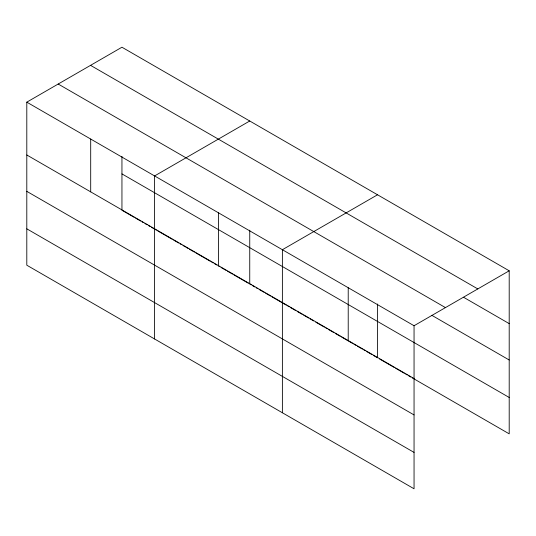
<?xml version="1.0" encoding="UTF-8"?>
<svg xmlns="http://www.w3.org/2000/svg" width="536" height="536" viewBox="0 0 536 536"><rect width="100%" height="100%" fill="white"/><g stroke="black" fill="none" stroke-linecap="round" stroke-linejoin="round"><path stroke-width="0.8" d="M26.8 102.155L414.053 325.734L414.053 488.778L26.8 265.199L26.8 102.155L121.947 47.222L509.2 270.801L509.2 433.845L412.258 377.873M249.743 121.002L154.596 175.935L154.596 338.98M377.532 194.782L282.385 249.716L282.385 412.76M414.053 325.734L509.2 270.801M90.551 65.352L477.804 288.931M463.627 297.306L509.2 323.623M58.196 84.031L445.45 307.604M431.795 315.302L509.2 359.998M121.947 173.892L509.2 397.471M26.8 154.978L414.053 378.557M122.664 210.681L134.154 217.315M135.588 218.139L140.613 221.04M142.053 221.87L143.487 222.701M144.921 223.532L147.078 224.772M148.512 225.602L149.946 226.433M151.387 227.257L156.411 230.158M157.845 230.989L172.203 239.277M173.637 240.108L178.669 243.009M180.103 243.84L181.536 244.671M182.97 245.495L185.128 246.741M185.845 247.156L188.002 248.403M189.436 249.227L194.461 252.128M195.895 252.959L210.253 261.246M211.693 262.077L213.127 262.908M214.561 263.739L216.718 264.978M218.152 265.809L219.586 266.64M221.026 267.464L226.051 270.365M227.485 271.196L232.51 274.097M233.944 274.928L248.309 283.216M251.176 284.877L249.743 284.047L249.743 230.185M252.61 285.701L254.768 286.948M256.201 287.778L257.642 288.603M259.076 289.433L264.101 292.334M265.534 293.165L270.559 296.066M272 296.897L286.358 305.185M287.792 306.016L289.226 306.847M290.666 307.671L295.691 310.572M297.125 311.403L302.15 314.304M303.584 315.135L308.615 318.036M310.049 318.866L313.64 320.937M315.791 322.183L324.407 327.154M325.841 327.985L327.282 328.809M328.715 329.64L333.74 332.541M335.174 333.372L340.199 336.273M341.64 337.104L352.407 343.321M353.84 344.146L355.998 345.392M357.432 346.223L362.457 349.124M363.89 349.954L365.331 350.779M366.765 351.609L371.79 354.51M373.23 355.341L377.532 357.827L377.532 303.966M379.702 359.08L394.174 367.435M395.622 368.266L404.305 373.284M405.745 374.115L407.193 374.952M408.64 375.79L410.81 377.043M26.8 191.352L414.053 414.931M26.8 228.825L414.053 452.404M348.219 287.725L348.219 340.548M218.487 212.826L218.487 265.648M121.947 156.405L121.947 210.266M90.698 139.045L90.698 191.868"/></g></svg>
